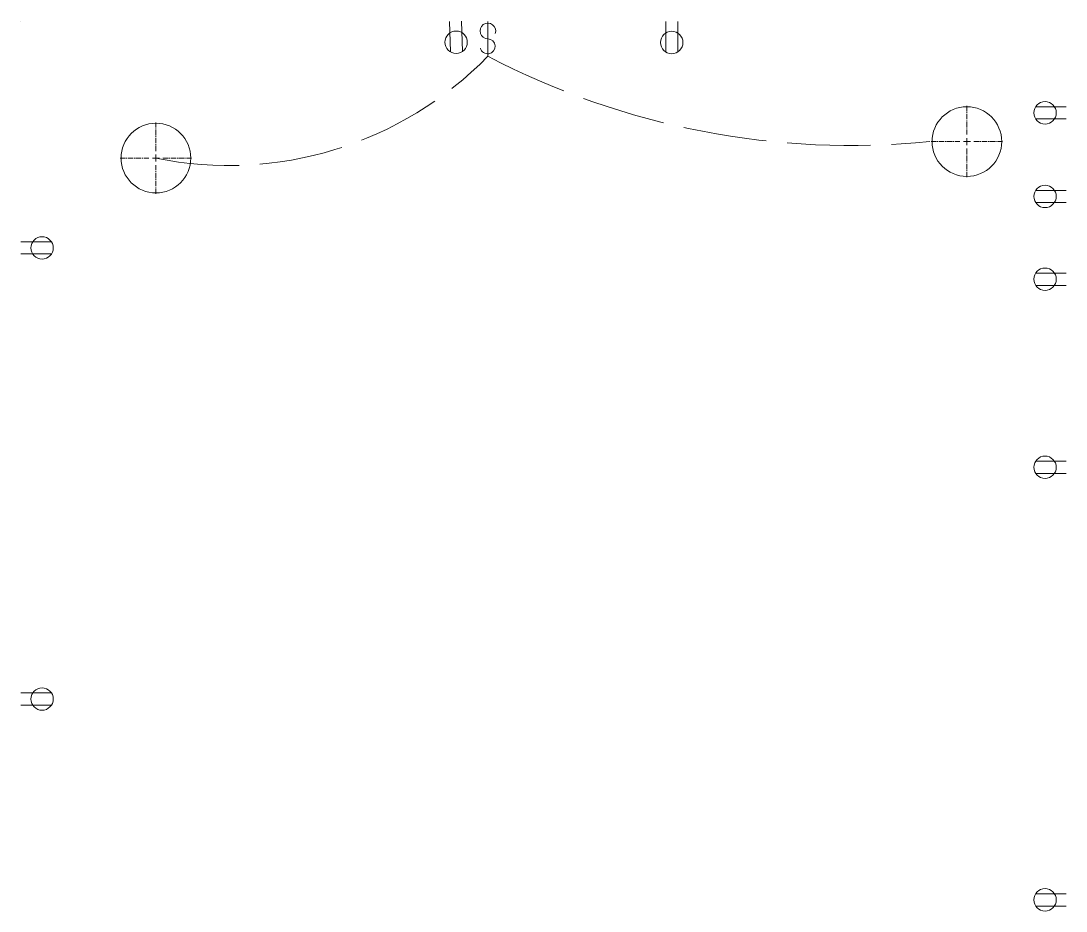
# Model space of a CAD drawing. Header units: inches. Extents: x 56 to 453, y -496 to -46.
# Drawn here: x 56 to 206, y -191.8 to -64 of the extents above; entities that cross this region are included whole.
import ezdxf

# ---------------------------------------------------------------- set-up
doc = ezdxf.new("R2010")
doc.units = ezdxf.units.IN
doc.header["$MEASUREMENT"] = 0
doc.linetypes.add('ACAD_ISO02W100', pattern=[15, 12, -3])
doc.linetypes.add('CENTER2', pattern=[1.125, 0.75, -0.125, 0.125, -0.125])
doc.layers.add('E101-Electrical-1st-floor', color=7, linetype='Continuous', lineweight=9)

# ---------------------------------------------------------------- blocks, each defined once
blk = doc.blocks.new('id-88-spst-switch')
at = {"layer": 'E101-Electrical-1st-floor'}
blk.add_line((5, 0), (0, 0), dxfattribs=at)
for points in [[(1.75, 1.06, 3.139408), (2.5, 0, 3.139408)], [(2.5, 0, -2.004555), (3.85, -1.06)]]:
    blk.add_lwpolyline(points, format="xyb", dxfattribs=at)
blk = doc.blocks.new('duplex')
at = {"layer": 'E101-Electrical-1st-floor'}
for p, q in [((76.88, -194.09), (81.26, -194.09)), ((76.88, -195.83), (81.27, -195.83))]:
    blk.add_line(p, q, dxfattribs=at)
blk.add_circle((79.91, -194.97), 1.61, dxfattribs=at)
blk = doc.blocks.new('*U18')
at = {"layer": 'E101-Electrical-1st-floor', "color": 0, "linetype": 'CENTER2', "transparency": 16777216}
for p, q in [((0, 1), (0, 5.12)), ((-5.12, 0), (-1, 0)), ((1, 0), (5.12, 0)), ((0, -5.12), (0, -1))]:
    blk.add_line(p, q, dxfattribs=at)
at = {"layer": 'E101-Electrical-1st-floor', "color": 0, "linetype": 'Continuous', "transparency": 16777216}
for p, q in [((-0.5, 0), (0.5, 0)), ((0, -0.5), (0, 0.5))]:
    blk.add_line(p, q, dxfattribs=at)
blk = doc.blocks.new('1025lm')
at = {"layer": 'E101-Electrical-1st-floor'}
blk.add_circle((5.12, 0), 5, dxfattribs=at)
at = {"layer": 'E101-Electrical-1st-floor', "linetype": 'CENTER2'}
blk.add_blockref('*U18', (5.12, 0), dxfattribs=at)

msp = doc.modelspace()

# ---------------------------------------------------------------- linework, layer by layer
at = {"layer": 'E101-Electrical-1st-floor'}
msp.add_line((56.04, -64.08), (56.04, -64.08), dxfattribs=at)
at = {"layer": 'E101-Electrical-1st-floor', "linetype": 'ACAD_ISO02W100'}
for centre, radius, start, end in [((85.87, -32.89), 51.88, 258.3751, 315.7669), ((175.16, 30.46), 112.36, 242.3645, 275.7658)]:
    msp.add_arc(centre, radius, start, end, dxfattribs=at)

# ---------------------------------------------------------------- block references
at = {"layer": 'E101-Electrical-1st-floor'}
for name, p, rotation in [('duplex', (311.17, 18.19), 271.5835362103205), ('id-88-spst-switch', (123.04, -64.08), 270), ('duplex', (344.39, 12.8), 270), ('duplex', (282.9, -272.17), 179.9999999999999), ('duplex', (282.9, -284.17), 179.9999999999999), ('duplex', (282.9, -296.06), 179.9999999999999), ('duplex', (282.9, -323.06), 179.9999999999999), ('duplex', (282.9, -385.15), 179.9999999999999)]:
    msp.add_blockref(name, p, dxfattribs=dict(at, rotation=rotation))
for name, p in [('1025lm', (186.66, -81.33)), ('1025lm', (70.29, -83.7)), ('duplex', (-20.84, 98.37)), ('duplex', (-20.84, 33.62))]:
    msp.add_blockref(name, p, dxfattribs=at)

doc.saveas('drawing.dxf')
